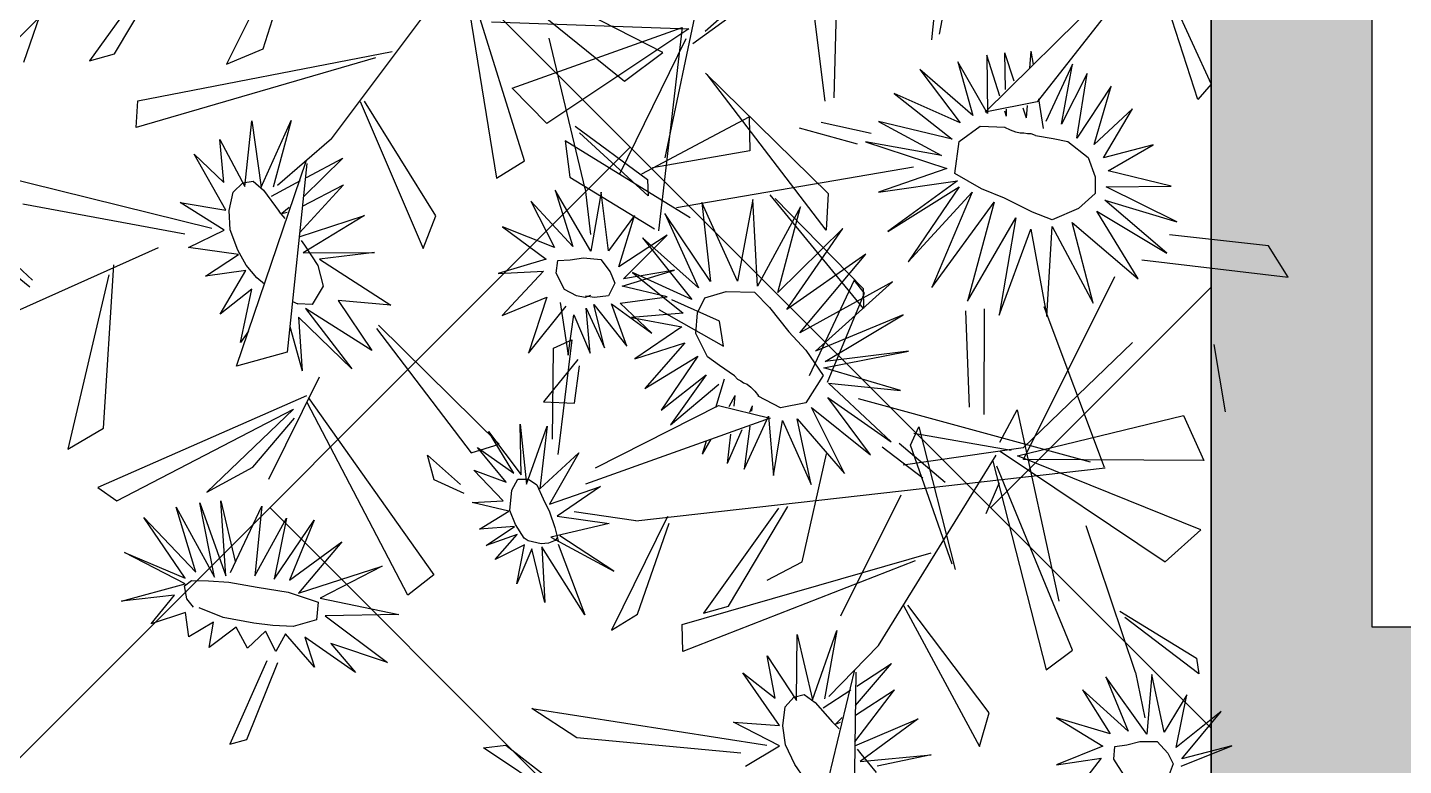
# Model space of a CAD drawing. Header units: millimetres. Extents: x -2729 to 15248, y -12439 to 5292.
# Drawn here: x 5771.2 to 5839.8, y -8805 to -8768.2 of the extents above; entities that cross this region are included whole.
import ezdxf

# ---------------------------------------------------------------- set-up
doc = ezdxf.new("R2010")
doc.units = ezdxf.units.MM

# ---------------------------------------------------------------- blocks, each defined once
blk = doc.blocks.new('styrtys')
at = {"color": 50, "linetype": 'Continuous'}
for p, q in [((-28.557, -6.417), (-27.681, -3.898)), ((-27.681, -3.898), (-28.283, -7.132)), ((-29.579, -6.536), (-29.337, -4.743)), ((-29.337, -4.743), (-28.557, -6.417)), ((-28.283, -7.132), (-25.568, -5.075)), ((-25.568, -5.075), (-28.021, -7.263)), ((-30.746, -6.153), (-29.579, -6.536)), ((-30.611, -7.575), (-30.746, -6.153)), ((-31.659, -6.839), (-30.611, -7.575)), ((-31.327, -8.497), (-31.659, -6.839)), ((-28.021, -7.263), (-24.402, -6.7)), ((-24.402, -6.7), (-27.982, -7.865)), ((-30.611, -8.109), (-29.663, -7.239)), ((-29.503, -7.004), (-28.993, -6.874)), ((-28.993, -6.874), (-28.353, -7.067)), ((-28.263, -7.493), (-28.643, -8.249)), ((-28.353, -7.067), (-28.263, -7.493)), ((-31.536, -9.371), (-30.611, -8.109)), ((-27.982, -7.865), (-24.646, -8.373)), ((-32.517, -8.549), (-31.327, -8.497)), ((-32.142, -9.721), (-32.517, -8.549)), ((-28.643, -8.249), (-29.151, -9.125)), ((-24.646, -8.373), (-28.608, -8.589)), ((-28.608, -8.589), (-24.954, -9.536)), ((-32.042, -10.167), (-31.536, -9.371)), ((-29.151, -9.125), (-29.986, -10.299)), ((-28.786, -9.127), (-25.316, -10.522)), ((-24.954, -9.536), (-28.786, -9.127)), ((-28.755, -9.417), (-26.449, -12.244)), ((-33.269, -9.747), (-32.142, -9.721)), ((-32.694, -10.56), (-33.269, -9.747)), ((-32.517, -11.061), (-32.042, -10.167)), ((-25.316, -10.522), (-28.356, -9.85)), ((-34.809, -11.148), (-32.694, -10.56)), ((-29.986, -10.299), (-30.878, -11.569)), ((-29.423, -10.437), (-27.519, -13.103)), ((-26.449, -12.244), (-29.423, -10.437)), ((-35.934, -12.869), (-33.258, -11.35)), ((-33.258, -11.35), (-34.809, -11.148)), ((-32.733, -12.257), (-32.517, -11.061)), ((-30.878, -11.569), (-31.975, -12.713)), ((-29.995, -11.228), (-28.206, -14.296)), ((-27.519, -13.103), (-29.995, -11.228)), ((-31.975, -12.713), (-32.733, -12.257)), ((-31.144, -12.013), (-31.724, -16.365)), ((-29.778, -15.074), (-31.144, -12.013)), ((-30.358, -11.892), (-29.778, -15.074)), ((-28.206, -14.296), (-30.358, -11.892)), ((-36.178, -14.532), (-34.103, -12.394)), ((-32.737, -12.722), (-36.178, -14.532)), ((-34.103, -12.394), (-35.934, -12.869)), ((-34.265, -16.067), (-32.737, -12.722)), ((-31.84, -12.884), (-34.265, -16.067)), ((-31.724, -16.365), (-31.84, -12.884)), ((-18.633, -14.814), (-16.481, -16.483)), ((-18.291, -15.422), (-18.633, -14.814)), ((-16.926, -14.521), (-15.521, -16.61)), ((-16.481, -16.483), (-16.926, -14.521)), ((-15.521, -16.61), (-14.892, -14.676)), ((-14.892, -14.676), (-14.635, -16.622)), ((-14.635, -16.622), (-13.247, -14.528)), ((-13.247, -14.528), (-13.239, -16.504)), ((-13.239, -16.504), (-11.049, -15.124)), ((-11.049, -15.124), (-12.364, -17.011)), ((-18.972, -17.388), (-21.234, -16.973)), ((-18.745, -17.97), (-21.234, -16.973)), ((-16.523, -17.149), (-16.08, -16.946)), ((-16.08, -16.946), (-15.275, -16.743)), ((-15.275, -16.743), (-14.419, -16.686)), ((-14.419, -16.686), (-13.348, -16.785)), ((-13.348, -16.785), (-12.458, -17.159)), ((-12.364, -17.011), (-9.165, -16.793)), ((-9.165, -16.793), (-11.081, -17.527)), ((-12.458, -17.159), (-11.715, -17.737)), ((-11.715, -17.737), (-11.512, -18.357)), ((-11.081, -17.527), (-9.068, -18.258)), ((-22.211, -19.247), (-18.745, -17.97)), ((-18.503, -18.476), (-22.211, -19.247)), ((-21.826, -20.539), (-18.503, -18.476)), ((-18.465, -18.856), (-18.124, -18.224)), ((-17.915, -18.036), (-18.124, -18.224)), ((-9.068, -18.258), (-11.713, -18.383)), ((-11.713, -18.383), (-8.908, -20.101)), ((-11.512, -18.357), (-11.652, -18.862)), ((-17.884, -19.749), (-18.465, -18.856)), ((-12.288, -19.133), (-13.569, -19.374)), ((-11.652, -18.862), (-12.288, -19.133)), ((-12.097, -19.088), (-9.753, -21.881)), ((-8.908, -20.101), (-12.097, -19.088)), ((-16.837, -19.96), (-17.884, -19.749)), ((-15.958, -19.559), (-17.479, -22.773)), ((-15.64, -19.786), (-16.837, -19.96)), ((-15.601, -23.122), (-15.958, -19.559)), ((-15.352, -19.744), (-15.64, -19.786)), ((-15.15, -19.732), (-15.601, -23.122)), ((-14.98, -19.836), (-13.762, -22.848)), ((-14.028, -19.488), (-13.569, -19.374)), ((-13.724, -19.458), (-13.776, -19.719)), ((-13.607, -19.914), (-13.724, -19.458)), ((-12.659, -20.974), (-12.727, -19.339)), ((-11.446, -23.297), (-12.372, -19.863)), ((-9.753, -21.881), (-12.363, -19.633)), ((-18.847, -20.106), (-21.826, -20.539)), ((-20.19, -22.368), (-18.847, -20.106)), ((-16.585, -20.162), (-20.19, -22.368)), ((-17.479, -22.773), (-16.585, -20.162)), ((-13.841, -20.535), (-13.762, -22.848)), ((-13.438, -20.782), (-12.559, -23.39)), ((-33.871, -21.583), (-33.225, -23.107)), ((-33.843, -23.205), (-33.871, -21.583)), ((-33.225, -23.107), (-33.035, -21.478)), ((-33.035, -21.478), (-32.807, -23.155)), ((-32.807, -23.155), (-32.17, -21.522)), ((-32.17, -21.522), (-31.997, -23.233)), ((-31.997, -23.233), (-30.81, -21.78)), ((-30.81, -21.78), (-31.414, -23.208)), ((-12.645, -21.332), (-12.559, -23.39)), ((-35.428, -22.027), (-33.843, -23.205)), ((-34.18, -23.463), (-35.428, -22.027)), ((-31.414, -23.208), (-29.395, -22.547)), ((-29.395, -22.547), (-30.634, -23.743)), ((-36.864, -22.885), (-34.18, -23.463)), ((-34.297, -23.946), (-36.864, -22.885)), ((-33.531, -23.352), (-32.736, -23.24)), ((-32.736, -23.24), (-31.976, -23.292)), ((-31.976, -23.292), (-31.114, -23.83)), ((-30.634, -23.743), (-28.451, -23.2)), ((-28.451, -23.2), (-30.389, -24.288)), ((-38.288, -24.417), (-34.297, -23.946)), ((-34.283, -24.328), (-34.156, -23.976)), ((-34.156, -23.976), (-33.741, -23.469)), ((-33.741, -23.469), (-33.531, -23.352)), ((-31.114, -23.83), (-30.75, -24.337)), ((-34.535, -24.751), (-38.288, -24.417)), ((-34.061, -24.573), (-36.945, -26.653)), ((-34.704, -27.487), (-34.061, -24.573)), ((-34.304, -24.683), (-34.283, -24.328)), ((-31.151, -24.61), (-29.001, -26.783)), ((-28.329, -25.611), (-31.151, -24.61)), ((-30.75, -24.337), (-30.982, -24.809)), ((-27.971, -24.05), (-30.626, -24.579)), ((-30.626, -24.579), (-28.329, -25.611)), ((-30.389, -24.288), (-27.971, -24.05)), ((-36.945, -26.653), (-34.2, -24.988)), ((-33.25, -25.297), (-34.704, -27.487)), ((-33.723, -24.951), (-34.384, -24.81)), ((-34.21, -24.857), (-34.304, -24.683)), ((-32.888, -25.047), (-33.723, -24.951)), ((-32.855, -27.879), (-33.25, -25.297)), ((-32.165, -25.041), (-32.888, -25.047)), ((-32.558, -25.213), (-32.855, -27.879)), ((-30.884, -27.635), (-32.558, -25.213)), ((-31.408, -25.063), (-32.165, -25.041)), ((-31.656, -25.113), (-30.884, -27.635)), ((-29.001, -26.783), (-31.656, -25.113)), ((-30.982, -24.809), (-31.408, -25.063)), ((-23.055, -27.159), (-23.188, -29.557)), ((-21.948, -29.965), (-23.055, -27.159)), ((-25.323, -27.526), (-24.014, -30.235)), ((-23.188, -29.557), (-25.323, -27.526)), ((-21.088, -27.879), (-21.948, -29.965)), ((-21.479, -30.338), (-21.088, -27.879)), ((-48.554, -28.374), (-48.372, -30.342)), ((-48.372, -30.342), (-46.312, -28.773)), ((-46.312, -28.773), (-47.455, -30.769)), ((-26.254, -29.262), (-24.563, -30.386)), ((-23.721, -30.048), (-26.254, -29.262)), ((-19.073, -29.074), (-21.479, -30.338)), ((-21.134, -30.966), (-19.073, -29.074)), ((-50.379, -30.76), (-49.531, -30.628)), ((-49.531, -30.628), (-48.455, -30.631)), ((-48.455, -30.631), (-47.535, -30.925)), ((-47.455, -30.769), (-44.288, -30.269)), ((-44.288, -30.269), (-46.131, -31.169)), ((-26.647, -30.289), (-24.531, -31.08)), ((-24.563, -30.386), (-26.647, -30.289)), ((-47.535, -30.925), (-46.744, -31.435)), ((-46.744, -31.435), (-46.487, -32.034)), ((-46.131, -31.169), (-44.061, -31.719)), ((-24.542, -31.504), (-27.123, -32.086)), ((-26.719, -31.059), (-24.542, -31.504)), ((-24.531, -31.08), (-26.719, -31.059)), ((-21.475, -31.812), (-18.536, -30.901)), ((-18.536, -30.901), (-21.134, -30.966)), ((-44.061, -31.719), (-46.685, -32.078)), ((-46.685, -32.078), (-43.739, -33.541)), ((-46.487, -32.034), (-46.581, -32.55)), ((-29.4, -31.987), (-29.094, -35.074)), ((-28.217, -34.774), (-29.4, -31.987)), ((-27.869, -32.182), (-28.217, -34.774)), ((-27.442, -34.987), (-27.869, -32.182)), ((-27.123, -32.086), (-24.885, -32.322)), ((-18.574, -32.241), (-21.475, -31.812)), ((-47.191, -32.876), (-48.446, -33.229)), ((-46.581, -32.55), (-47.191, -32.876)), ((-47.005, -32.814), (-44.422, -35.389)), ((-43.739, -33.541), (-47.005, -32.814)), ((-31.601, -32.362), (-30.815, -35.412)), ((-30.119, -35.031), (-31.601, -32.362)), ((-30.741, -32.255), (-30.119, -35.031)), ((-29.094, -35.074), (-30.741, -32.255)), ((-24.885, -32.322), (-27.079, -33.501)), ((-27.079, -33.501), (-25.04, -32.729)), ((-25.04, -32.729), (-25.767, -34.969)), ((-22.079, -32.527), (-18.574, -32.241)), ((-19.648, -34.262), (-22.079, -32.527)), ((-19.15, -33.61), (-21.327, -32.864)), ((-48.893, -33.384), (-48.446, -33.229)), ((-48.593, -33.327), (-48.622, -33.592)), ((-48.436, -33.77), (-48.593, -33.327)), ((-47.398, -34.743), (-47.61, -33.12)), ((-44.422, -35.389), (-47.222, -33.381)), ((-33.103, -33.86), (-33.593, -33.158)), ((-33.091, -33.61), (-33.593, -33.158)), ((-25.933, -32.919), (-27.442, -34.987)), ((-26.844, -35.336), (-25.933, -32.919)), ((-25.767, -34.969), (-24.324, -33.179)), ((-24.324, -33.179), (-24.742, -35.872)), ((-24.742, -35.872), (-24.021, -33.401)), ((-24.021, -33.401), (-22.995, -36.296)), ((-23.391, -33.447), (-21.418, -35.245)), ((-22.995, -36.296), (-23.391, -33.447)), ((-22.435, -33.319), (-19.648, -34.262)), ((-21.418, -35.245), (-22.435, -33.319)), ((-50.809, -33.626), (-52.039, -36.962)), ((-50.472, -33.824), (-51.648, -34.103)), ((-50.137, -37.143), (-50.809, -33.626)), ((-50.188, -33.756), (-50.472, -33.824)), ((-49.989, -33.727), (-50.137, -37.143)), ((-49.81, -33.815), (-48.33, -36.707)), ((-45.984, -36.949), (-47.21, -33.61)), ((-33.363, -35.455), (-34.556, -34.065)), ((-33.308, -34.861), (-34.556, -34.065)), ((-23.942, -33.938), (-26.844, -35.336)), ((-26.418, -36.013), (-23.942, -33.938)), ((-52.039, -36.962), (-51.38, -34.282)), ((-48.614, -34.41), (-48.33, -36.707)), ((-48.19, -34.621), (-47.084, -37.14)), ((-33.37, -35.891), (-35.175, -34.714)), ((-35.175, -34.714), (-33.311, -36.943)), ((-31.799, -34.772), (-30.688, -35.771)), ((-47.351, -35.098), (-47.084, -37.14)), ((-32.127, -35.615), (-31.678, -35.902)), ((-32.032, -35.394), (-31.678, -35.902)), ((-22.586, -35.129), (-26.418, -36.013)), ((-26.045, -36.57), (-22.586, -35.129)), ((-36.084, -35.889), (-33.818, -37.487)), ((-33.311, -36.943), (-36.084, -35.889)), ((-32.737, -36.304), (-32.502, -36.457)), ((-32.733, -36.189), (-32.502, -36.457)), ((-21.984, -36.665), (-26.045, -36.57)), ((-26.014, -37.25), (-21.984, -36.665)), ((-37.297, -37.389), (-34.061, -38.175)), ((-33.818, -37.487), (-37.297, -37.389)), ((-22.276, -38.557), (-26.014, -37.25)), ((-34.061, -38.175), (-37.525, -39.126)), ((-37.525, -39.126), (-33.86, -39.06)), ((-33.86, -39.06), (-37.26, -40.701)), ((-26.59, -38.468), (-22.276, -38.557)), ((-23.236, -40.91), (-26.59, -38.468)), ((-27.243, -39.256), (-23.236, -40.91)), ((-24.598, -42.898), (-27.243, -39.256)), ((-37.26, -40.701), (-33.753, -40.02)), ((-33.753, -40.02), (-37.111, -41.904)), ((-37.111, -41.904), (-33.134, -40.354)), ((-33.134, -40.354), (-35.015, -43.433)), ((-30.249, -40.158), (-28.141, -44.81)), ((-29.951, -45.415), (-30.249, -40.158)), ((-28.915, -40.068), (-26.486, -44.341)), ((-28.141, -44.81), (-28.915, -40.068)), ((-27.973, -40.035), (-24.598, -42.898)), ((-26.486, -44.341), (-27.973, -40.035)), ((-35.015, -43.433), (-32.333, -40.483)), ((-32.333, -40.483), (-33.416, -44.646)), ((-33.416, -44.646), (-32.077, -40.668)), ((-32.077, -40.668), (-31.672, -45.18)), ((-31.672, -45.18), (-31.411, -40.466)), ((-31.411, -40.466), (-29.951, -45.415)), ((-55.853, -44.522), (-57.205, -41.825)), ((-55.181, -42.368), (-55.853, -44.522)), ((-55.353, -44.852), (-55.181, -42.368)), ((-53.068, -43.379), (-55.353, -44.852)), ((-54.954, -45.447), (-53.068, -43.379)), ((-55.218, -46.319), (-52.371, -45.152)), ((-52.371, -45.152), (-54.954, -45.447)), ((-55.756, -47.085), (-52.291, -46.49)), ((-52.291, -46.49), (-55.218, -46.319)), ((-29.398, -46.538), (-27.642, -50.92)), ((-27.125, -50.456), (-29.398, -46.538)), ((-27.592, -46.284), (-27.125, -50.456)), ((-26.815, -50.516), (-27.592, -46.284)), ((-53.181, -48.598), (-55.756, -47.085)), ((-31.057, -47.052), (-28.566, -51.691)), ((-27.642, -50.92), (-31.057, -47.052)), ((-25.63, -46.708), (-26.815, -50.516)), ((-26.034, -50.294), (-25.63, -46.708)), ((-23.084, -47.208), (-26.034, -50.294)), ((-25.332, -50.335), (-23.084, -47.208)), ((-57.935, -47.933), (-58.112, -50.653)), ((-56.041, -47.905), (-53.181, -48.598)), ((-54.856, -49.734), (-56.041, -47.905)), ((-52.742, -47.904), (-54.978, -47.355)), ((-58.112, -50.653), (-57.614, -48.128)), ((-57.614, -48.128), (-56.334, -50.92)), ((-56.982, -48.118), (-54.856, -49.734)), ((-56.334, -50.92), (-56.982, -48.118)), ((-28.566, -51.691), (-32.442, -48.364)), ((-32.442, -48.364), (-29.736, -52.336)), ((-22.442, -48.236), (-25.332, -50.335)), ((-24.829, -51.16), (-22.442, -48.236)), ((-33.744, -49.49), (-30.577, -52.763)), ((-29.736, -52.336), (-33.744, -49.49)), ((-21.535, -49.552), (-24.829, -51.16)), ((-24.273, -51.878), (-21.535, -49.552)), ((-21.008, -51.223), (-24.273, -51.878)), ((-24.203, -52.603), (-21.008, -51.223)), ((-34.845, -51.595), (-30.909, -53.779)), ((-30.577, -52.763), (-34.845, -51.595)), ((-21.474, -53.094), (-24.203, -52.603)), ((-24.433, -53.311), (-21.474, -53.094)), ((-21.801, -54.544), (-24.433, -53.311)), ((-30.909, -53.779), (-35.239, -53.972)), ((-35.239, -53.972), (-31.168, -54.768)), ((-24.683, -54.132), (-24.96, -54.092)), ((-24.638, -54.238), (-24.96, -54.092)), ((-31.168, -54.768), (-35.115, -56.511)), ((-23.934, -54.239), (-21.801, -54.544)), ((-23.757, -54.638), (-22.088, -55.393)), ((-24.885, -55.917), (-26.314, -55.481)), ((-24.944, -55.014), (-25.473, -54.944)), ((-24.936, -55.255), (-25.473, -54.944)), ((-23.555, -55.199), (-22.088, -55.393)), ((-35.115, -56.511), (-31.176, -56.115)), ((-31.176, -56.115), (-34.581, -58.349)), ((-24.047, -58.185), (-26.048, -55.753)), ((-23.318, -56.193), (-22.577, -56.622)), ((-34.581, -58.349), (-30.86, -56.719)), ((-30.86, -56.719), (-33.386, -59.487)), ((-27.465, -56.786), (-24.781, -58.646)), ((-25.883, -59.455), (-27.465, -56.786)), ((-26.517, -56.392), (-24.047, -58.185)), ((-24.781, -58.646), (-26.517, -56.392)), ((-23.223, -56.425), (-22.577, -56.622)), ((-33.386, -59.487), (-30.287, -57.067)), ((-30.287, -57.067), (-31.654, -59.993)), ((-31.654, -59.993), (-29.615, -57.5)), ((-29.615, -57.5), (-29.419, -60.076)), ((-29.419, -60.076), (-28.925, -57.563)), ((-28.925, -57.563), (-27.353, -59.925)), ((-28.133, -57.429), (-25.883, -59.455)), ((-27.353, -59.925), (-28.133, -57.429))]:
    blk.add_line(p, q, dxfattribs=at)
at = {"color": 86, "linetype": 'Continuous'}
for p, q in [((-11.603, -6.554), (-5.777, -3.769)), ((-12.758, -10.355), (-19.706, -4.768)), ((-19.706, -4.768), (-19.525, -6.814)), ((-22.072, -5.279), (-23.083, -5.849)), ((-22.444, -16.632), (-22.072, -5.279)), ((-12.401, -5.47), (-12.605, -13.181)), ((-6.235, -4.801), (-11.351, -6.821)), ((-36.443, -5.684), (-36.596, -6.542)), ((-33.495, -9.14), (-36.443, -5.684)), ((-23.083, -5.849), (-22.775, -15.758)), ((-36.596, -6.542), (-33.821, -9.602)), ((-19.525, -6.814), (-12.415, -10.806)), ((-5.335, -6.849), (-12.88, -15.984)), ((-12.56, -14.657), (-7.728, -8.021)), ((-24.622, -10.075), (-24.497, -12.685)), ((-22.775, -15.758), (-24.622, -10.075)), ((-1.361, -11.122), (2.043, -14.501)), ((-24.497, -12.685), (-23.193, -15.613)), ((-25.373, -13.148), (-21.883, -17.626)), ((-20.072, -16.714), (-19.609, -14.136)), ((-19.609, -14.136), (-11.892, -21.671)), ((-2.734, -14.107), (-2.953, -15.38)), ((0.372, -19.734), (-2.734, -14.107)), ((-8.752, -27.018), (-6.726, -14.758)), ((-6.726, -14.758), (-5.565, -15.419)), ((-5.565, -15.419), (-8.826, -27.91)), ((-2.953, -15.38), (0.243, -20.194)), ((-47.623, -20.286), (-42.067, -16.996)), ((-42.067, -16.996), (-42.432, -18.064)), ((-33.585, -16.896), (-22.76, -16.521)), ((-33.23, -18.493), (-33.585, -16.896)), ((-22.551, -16.668), (-33.23, -18.493)), ((-12.017, -21.654), (-20.072, -16.714)), ((-42.432, -18.064), (-47.349, -20.53)), ((-41.354, -20.024), (-48.059, -29.792)), ((-43.634, -21.403), (-41.354, -20.024)), ((-30.238, -21.601), (-28.979, -20.561)), ((-28.979, -20.561), (-27.719, -20.791)), ((-5.821, -20.187), (-5.921, -22.159)), ((-1.684, -25.514), (-5.821, -20.187)), ((-27.719, -20.791), (-29.753, -21.631)), ((-20.933, -21.236), (-28.557, -22.796)), ((-47.859, -28.441), (-43.634, -21.403)), ((-28.774, -24.246), (-20.822, -21.391)), ((-5.921, -22.159), (-1.925, -25.943)), ((-28.557, -22.796), (-28.774, -24.246)), ((-11.446, -23.297), (-6.297, -33.172)), ((-39.554, -25.284), (-39.393, -26.8)), ((-35.643, -30.247), (-39.554, -25.284)), ((-10.384, -25.384), (-18.342, -25.047)), ((-18.342, -25.047), (-17.155, -26.319)), ((-17.155, -26.319), (-10.467, -25.582)), ((-35.156, -28.736), (-33.433, -26.16)), ((-25.651, -29.759), (-30.494, -26.655)), ((-39.393, -26.8), (-35.989, -30.179)), ((-33.439, -36.98), (-32.424, -27.269)), ((-29.695, -26.757), (-25.63, -28.747)), ((-27.824, -27.147), (-28.553, -28.513)), ((-26.667, -29.608), (-27.824, -27.147)), ((-42.97, -40.416), (-42.039, -28.026)), ((-42.039, -28.026), (-40.824, -28.581)), ((-31.912, -28.061), (-31.763, -34.94)), ((-54.926, -28.547), (-46.572, -35.369)), ((-40.824, -28.581), (-42.964, -41.312)), ((-35.156, -28.736), (-42.901, -50.963)), ((-28.553, -28.513), (-26.98, -29.537)), ((-25.63, -28.747), (-25.651, -29.759)), ((-40.765, -29.785), (-40.985, -31.057)), ((-37.659, -35.411), (-40.765, -29.785)), ((-6.462, -32.885), (-16.76, -29.863)), ((-16.76, -29.863), (-16.59, -31.487)), ((-46.698, -35.363), (-55.158, -31.157)), ((-40.985, -31.057), (-37.788, -35.871)), ((-16.59, -31.487), (-6.789, -32.924)), ((-15.394, -33.298), (-13.059, -32.511)), ((-13.059, -32.511), (-14.004, -41.447)), ((-40.657, -33.353), (-40.581, -35.326)), ((-18.3, -33.173), (-22.452, -35.869)), ((-16.563, -33.747), (-18.3, -33.173)), ((-14.204, -41.716), (-15.394, -33.298)), ((-6.231, -33.453), (-15.162, -37.707)), ((-9.628, -32.997), (-14.204, -41.716)), ((-22.727, -37.705), (-16.563, -33.747)), ((-19.15, -33.61), (-11.608, -35.235)), ((-14.706, -40.046), (-6.875, -34.076)), ((-31.763, -34.94), (-33.439, -36.98)), ((-26.169, -34.318), (-29.202, -36.436)), ((-20.82, -36.291), (-16.516, -34.565)), ((-16.125, -34.507), (-20.082, -36.602)), ((-40.581, -35.326), (-36.266, -38.74)), ((-27.988, -36.792), (-25.998, -35.109)), ((-19.255, -35.46), (-14.574, -41.394)), ((-39.715, -41.192), (-43.853, -35.864)), ((-14.004, -41.447), (-22.622, -36.001)), ((-20.082, -36.602), (-20.82, -36.291)), ((-45.984, -36.949), (-39.979, -46.329)), ((-29.202, -36.436), (-27.988, -36.792)), ((-19.706, -36.478), (-19.454, -42.521)), ((-25.254, -48.823), (-21.97, -37.302)), ((-20.99, -41.825), (-19.661, -37.093)), ((-10.638, -44.638), (-19.478, -37.864)), ((-15.162, -37.707), (-14.706, -40.046)), ((-44.74, -38.934), (-52.697, -39.303)), ((-52.697, -39.303), (-51.402, -40.465)), ((-51.402, -40.465), (-44.806, -39.138)), ((-29.054, -43.728), (-32.381, -39.647)), ((-33.053, -40.327), (-29.863, -43.914)), ((-34.462, -41.358), (-42.307, -50.412)), ((-39.434, -42.548), (-37.162, -41.39)), ((-30.536, -43.54), (-23.407, -41.799)), ((-26.199, -43.548), (-16.643, -41.562)), ((-16.547, -41.508), (-24.598, -44.425)), ((-12.64, -54.264), (-14.963, -41.564)), ((-37.039, -43.461), (-44.236, -42.027)), ((-43.919, -42.016), (-37.691, -42.706)), ((-40.236, -47.71), (-38.416, -41.942)), ((-40.1, -43.459), (-37.36, -42.237)), ((-23.69, -41.943), (-29.626, -43.949)), ((-19.454, -42.521), (-20.99, -41.825)), ((-14.652, -42.405), (-11.309, -54.372)), ((-37.208, -43.119), (-40.069, -47.116)), ((-37.691, -42.706), (-37.039, -43.461)), ((-29.626, -43.949), (-30.536, -43.54)), ((-29.863, -43.914), (-29.054, -43.728)), ((-24.598, -44.425), (-26.199, -43.548)), ((-50.694, -43.96), (-50.381, -45.563)), ((-40.169, -46.057), (-50.694, -43.96)), ((-21.033, -44.536), (-22.999, -46.801)), ((-42.383, -44.619), (-41.284, -45.898)), ((-50.381, -45.563), (-40.491, -46.125)), ((-21.251, -45.643), (-22.821, -47.653)), ((-39.889, -46.603), (-48.408, -51.632)), ((-38.393, -48.246), (-47.893, -46.008)), ((-32.825, -48.065), (-37.231, -46.162)), ((-15.165, -48.004), (-20.385, -46.264)), ((-47.746, -53.921), (-40.475, -47.281)), ((-40.475, -47.281), (-42.222, -55.602)), ((-39.474, -46.774), (-38.393, -48.246)), ((-37.886, -46.672), (-33.147, -48.965)), ((-20.423, -46.754), (-14.422, -49.834)), ((-52.742, -47.904), (-45.087, -48.854)), ((-44.686, -55.546), (-40.755, -47.466)), ((-40.755, -47.466), (-34.506, -55.521)), ((-37.856, -54.883), (-40.236, -47.71)), ((-54.169, -50.722), (-50.034, -48.622)), ((-49.65, -48.53), (-53.406, -50.967)), ((-53.406, -50.967), (-54.169, -50.722)), ((-42.87, -50.933), (-34.342, -51.691)), ((-48.408, -51.632), (-47.746, -53.921)), ((-14.99, -55.403), (-19.922, -52.39)), ((-24.989, -55.78), (-24.332, -53.223)), ((-24.332, -53.223), (-21.148, -62.454)), ((-19.844, -52.862), (-14.652, -56.649)), ((-42.222, -55.602), (-44.686, -55.546)), ((-21.947, -61.952), (-24.989, -55.78)), ((-39.692, -58.491), (-42.972, -57.558)), ((-34.347, -57.092), (-38.261, -63.283)), ((-36.444, -63.071), (-33.82, -58.873)), ((-27.931, -63.984), (-28.34, -63.059)), ((-28.34, -63.059), (-22.638, -63.825)), ((-38.261, -63.283), (-36.444, -63.071)), ((-23.405, -64.07), (-27.931, -63.984))]:
    blk.add_line(p, q, dxfattribs=at)
at = {"color": 50, "linetype": 'Continuous'}
for points in [[(-24.066, -31.549), (-24.033, -31.273), (-23.774, -30.926), (-23.234, -30.515), (-22.314, -30.485), (-21.792, -30.84), (-22.023, -31.404), (-22.215, -32.046), (-22.663, -32.791), (-23.43, -32.946), (-24.027, -32.91), (-24.466, -32.344), (-24.231, -31.684), (-23.975, -31.31)], [(-30.765, -36.285), (-29.988, -35.842), (-29.333, -35.489), (-28.035, -35.469), (-27.151, -35.985), (-26.63, -36.63), (-26.804, -37.733), (-27.453, -38.994), (-28.45, -39.333), (-29.967, -39.673), (-31.156, -40.047), (-32.664, -40.285), (-33.517, -38.919), (-33.192, -37.664), (-32.194, -36.921)], [(-30.765, -36.285), (-30.982, -36.347), (-31.13, -36.47), (-31.28, -36.553), (-31.425, -36.678), (-31.627, -36.778), (-31.903, -36.863), (-32.19, -36.942), (-32.194, -36.921)], [(-57.822, -46.287), (-57.813, -46.009), (-57.586, -45.64), (-57.085, -45.184), (-56.171, -45.072), (-55.62, -45.38), (-55.8, -45.961), (-55.934, -46.618), (-56.314, -47.399), (-57.065, -47.622), (-57.662, -47.639), (-58.15, -47.114), (-57.975, -46.437), (-57.753, -46.041)], [(-26.462, -54.983), (-26.979, -55.713), (-27.423, -56.31), (-28.591, -56.876), (-29.611, -56.782), (-30.356, -56.417), (-30.664, -55.344), (-30.608, -53.927), (-29.848, -53.198), (-28.617, -52.25), (-27.698, -51.408), (-26.431, -50.555), (-25.081, -51.432), (-24.845, -52.708), (-25.435, -53.803)], [(-26.462, -54.983), (-26.291, -54.835), (-26.209, -54.661), (-26.108, -54.522), (-26.03, -54.347), (-25.889, -54.171), (-25.674, -53.978), (-25.448, -53.786), (-25.435, -53.803)]]:
    blk.add_lwpolyline(points, dxfattribs=at)

msp = doc.modelspace()

# ---------------------------------------------------------------- hatches: boundary and pattern name
at = {"true_color": 0x57574c}
h = msp.add_hatch(dxfattribs=at)
h.set_pattern_fill('AR-HBONE', color=251, scale=0.25)
h.set_pattern_definition([(45, (-0.0007, -12635.68), (4e-15, 35.921024), [76.2, -25.4]), (135, (17.96, -12617.72), (4e-15, 35.921024), [76.2, -25.4])])
h.paths.add_polyline_path([(5991.418, -8471.869), (5991.418, -8044.928), (5353.986, -8044.928), (5310.535, -8044.928), (5310.535, -8806.052), (5830.213, -8806.052), (5830.213, -8471.869)])
h = msp.add_hatch(color=251)
h.paths.add_polyline_path([(5991.418, -8510.578), (5986.418, -8510.578), (5986.418, -8651.736), (6398.823, -8651.736), (6398.823, -8646.736), (5991.418, -8646.736)], flags=17)
h.paths.add_polyline_path([(5991.418, -8471.869), (5830.213, -8471.869), (5830.213, -8510.578), (5838.213, -8510.578), (5838.213, -8476.869), (5986.418, -8476.869), (5986.418, -8510.578), (5991.418, -8510.578)])
h.paths.add_polyline_path([(5838.213, -8510.578), (5830.213, -8510.578), (5830.213, -8806.052), (6112.834, -8806.052), (6398.823, -8806.051), (6398.823, -8798.052), (5838.213, -8798.052)])

# ---------------------------------------------------------------- linework, layer by layer
for p, q in [((5838.213, -8476.869), (5838.213, -8798.052)), ((5838.213, -8798.052), (6398.823, -8798.052))]:
    msp.add_line(p, q)
at = {"color": 251, "true_color": 0x57574c}
msp.add_lwpolyline([(5991.418, -8471.869), (5991.418, -8044.928), (5353.986, -8044.928), (5310.535, -8044.928), (5310.535, -8806.052), (5830.213, -8806.052), (5830.213, -8471.869), (5991.418, -8471.869)], dxfattribs=at)
for points in [[(6398.823, -8798.052), (6398.823, -8806.052), (5830.213, -8806.052), (5830.213, -8471.869), (5991.418, -8471.869)], [(5830.213, -8551.869), (5830.213, -8806.052), (6112.834, -8806.052)]]:
    msp.add_lwpolyline(points)

# ---------------------------------------------------------------- block references
at = {"rotation": 115.6265250136606}
msp.add_blockref('styrtys', (5760.433, -8773.489, 0.224), dxfattribs=at)

doc.saveas('drawing.dxf')
